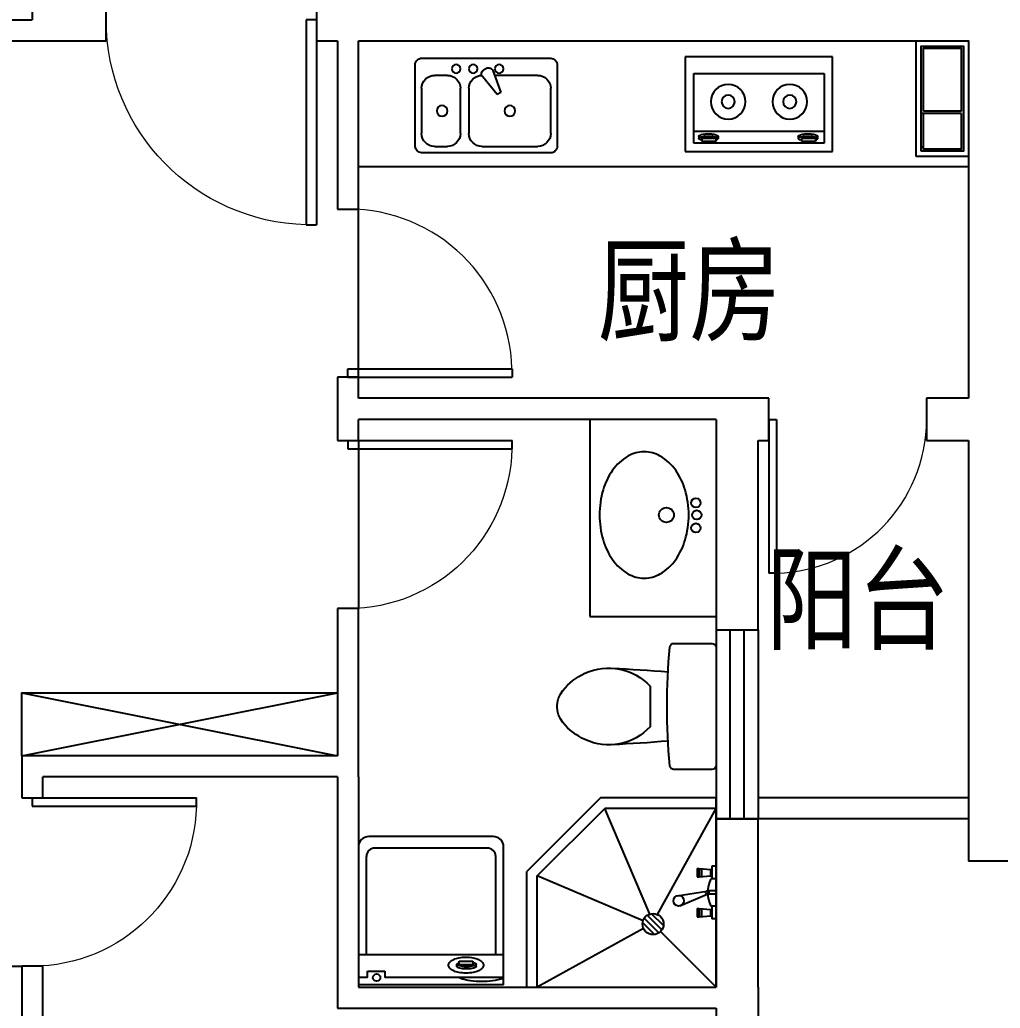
# Model space of a CAD drawing. Extents: x 863892 to 891592, y -662548 to -645248.
# Drawn here: x 873132 to 877792, y -657548 to -652848 of the extents above; entities that cross this region are included whole.
import ezdxf
from ezdxf.enums import TextEntityAlignment as Align

# ---------------------------------------------------------------- set-up
doc = ezdxf.new("R2010")
doc.units = 0
doc.header["$LTSCALE"] = 1000
doc.header["$MEASUREMENT"] = 0
doc.layers.get('0').update_dxf_attribs({"linetype": 'CONTINUOUS'})
for name, color, linetype in [('BATH', 8, 'CONTINUOUS'), ('F1', 223, 'CONTINUOUS'), ('FUR', 8, 'CONTINUOUS'), ('K_EQUIPMENT', 4, 'CONTINUOUS'), ('PUB_TEXT', 7, 'CONTINUOUS'), ('TOILET', 8, 'CONTINUOUS'), ('WALL', 2, 'CONTINUOUS'), ('WINDOW', 4, 'CONTINUOUS'), ('家具', 8, 'CONTINUOUS'), ('附件', 70, 'CONTINUOUS')]:
    doc.layers.add(name, color=color, linetype=linetype)
doc.styles.add('-黑体', font='simhei.ttf', dxfattribs={"width": 0.8})
doc.styles.add('DIM_FONT', font='ZBTXT.shx', dxfattribs={"width": 0.8})

# ---------------------------------------------------------------- blocks, each defined once
blk = doc.blocks.new('YD-K2')
at = {"layer": 'K_EQUIPMENT'}
h = blk.add_hatch(color=256, dxfattribs=at)
h.paths.add_polyline_path([(25.00000000128057, 224.9999999997672), (25.00000000023283, 24.99999999976717), (525.0000000002328, 24.99999999639113), (525.0000000012805, 224.9999999963911), (505.0000000012805, 224.9999999965075), (505.0000000011931, 214.9999999965658), (515.000000001164, 214.9999999964493), (515.000000000291, 34.99999999644933), (345.000000000291, 34.99999999796273), (345.0000000012806, 224.9999999976135)])
h.paths.add_polyline_path([(35.00000000116415, 214.999999999709), (35.00000000034925, 34.99999999970896), (335.0000000002911, 34.99999999802094), (335.0000000011933, 214.9999999980209)], flags=16)
for p, q in [((335.0000000002911, 34.99999999802094), (335.0000000011933, 214.9999999980209)), ((345.000000000291, 34.99999999796273), (345.0000000012806, 224.9999999979627)), ((505.0000000011931, 214.9999999965658), (505.0000000012805, 224.9999999965658))]:
    blk.add_line(p, q, dxfattribs=at)
for points in [[(550.0000000014843, 249.9999999961583), (1.4842954e-09, 250), (0, 0), (550, -3.8417056e-09)], [(525.0000000012805, 224.9999999963911), (25.00000000128057, 224.9999999997672), (25.00000000023283, 24.99999999976717), (525.0000000002328, 24.99999999639113)]]:
    blk.add_lwpolyline(points, close=True, dxfattribs=at)
for points in [[(335.0000000011933, 214.9999999980209), (35.00000000116415, 214.999999999709), (35.00000000034925, 34.99999999970896), (335.0000000002911, 34.99999999802094)], [(345.000000000291, 34.99999999796273), (515.000000000291, 34.99999999644933), (515.000000001164, 214.9999999964493), (345.0000000011933, 214.9999999979627)]]:
    blk.add_lwpolyline(points, dxfattribs=at)
blk = doc.blocks.new('_E12QMA')
for centre, radius in [((-57.43098359100986, -41.74884856888093), 22.08883984271272), ((0, -37.5086918687739), 22.08883984271272), ((61.84875155962071, -41.74884856902645), 22.08883984271272), ((-2.328306e-10, -181.6740196748142), 35.34214374833949)]:
    blk.add_circle(centre, radius)
for centre, radius, start, end in [((-30.50159683346283, -395.5392116650328), 315.5023129131869, 106.294906074868, 125.2118606658216), ((-5.820766e-10, -499.8809734083623), 424.2108712379947, 90, 106.2949060748641), ((-5.820766e-10, -499.8809734083041), 424.2108712379261, 73.70509392498916, 90), ((30.50159683264792, -395.5392116650764), 315.5023129131424, 54.78813933403323, 73.70509392499156), ((-77.12544692412484, -329.474729182577), 234.6425624624732, 125.2118606658294, 149.5901693287262), ((77.12544692342634, -329.4747291827371), 234.6425624624083, 30.40983067113753, 54.78813933403323), ((-148.3383567404235, -287.6779371791053), 152.0698651207193, 149.5901693287225, 179.9999999999271), ((148.3383567398414, -287.6779371794691), 152.0698651207758, 359.9999999999271, 390.4098306711339), ((-148.3383567404235, -287.6779371791053), 152.0698651207087, 179.9999999999271, 210.4098306711339), ((148.3383567398414, -287.6779371794691), 152.0698651207193, 329.5901693287218, 359.9999999999271), ((-77.12544692412484, -245.8811451758084), 234.6425624624083, 210.4098306711364, 234.7881393340338), ((77.12544692354277, -245.8811451759684), 234.6425624624666, 305.2118606658251, 329.590169328716), ((-30.50159683323, -179.8166626934689), 315.5023129131399, 234.7881393340342, 253.7050939249932), ((30.50159683288075, -179.8166626935417), 315.5023129131417, 286.2949060748626, 305.2118606658209), ((0, -75.47490095021203), 424.2108712379602, 253.70509392499, 270), ((0, -75.47490095021203), 424.2108712379606, 270, 286.2949060748644)]:
    blk.add_arc(centre, radius, start, end)
at = {"style": 'DIM_FONT', "width": 0.8, "flags": 9}
for tag in ['YSIZE', 'XSIZE']:
    blk.add_attdef(tag, (0, 0), '', height=0.5, dxfattribs=at)
blk = doc.blocks.new('TP6')
blk.add_lwpolyline([(20.00000283680856, -300), (200.7865984665695, -300, 0.3889026617575781), (220.710637290962, -281.7414582750061, 0.0436192911904028), (220.710637290962, 281.7414582750061, 0.3889026617575781), (200.7865984665695, 300), (19.99999999988357, 300, 0.4142135623730951), (-1.164153e-10, 280), (-1.164153e-10, -280, 0.4142135623730951), (19.99999999988357, -300, 0.4142135623730951)], format="xyb")
blk.add_lwpolyline([(623.3775408145739, 157.4904384352849, 0.3254536082108833), (314.1155800522538, 96.26761879143305), (314.1155800522538, -96.2676187915495, 0.3254536082108832), (623.3775408145739, -157.4904384352849, 0.1119502741924208), (728.4499672917881, -76.47745061415482, 0.3599401333538326), (728.4499672917881, 76.47745061415482, 0.1119502741924207)], format="xyb", close=True)
for centre, start, end in [((821.5971014706884, -7004.308595557522), 92.61819366503454, 94.72691065732764), ((821.5971014706884, 7004.308595557522), 265.2730893426725, 267.3818063349655)]:
    blk.add_arc(centre, 7193.528568453422, start, end)
blk = doc.blocks.new('A$C20217E62')
at = {"layer": 'F1'}
for p, q in [((644.3180090422684, 450.0000410415232), (30.68164540591534, 450.0000410415232)), ((-0.0001727759081405, 419.3182228596996), (-0.0001727759081405, 30.68185922334669)), ((306.0951454058959, 391.075547859713), (267.2791067695507, 287.4651137687615)), ((335.4769135877286, 401.6137705869622), (349.7500135877344, 393.3731864960864)), ((674.9998272240917, 30.68185922334669), (674.9998272240917, 419.3182228596996)), ((92.04528176954771, 368.1818592233467), (297.5183908604376, 368.1818592233467)), ((284.9932749513537, 277.2378410415258), (355.314529496798, 362.6587228596908)), ((521.5907363150035, 368.1818592233467), (582.954372678636, 368.1818592233467)), ((30.68164540590079, 92.04549558699364), (30.68164540590079, 306.8182228596997)), ((267.2791067695507, 287.4651137687615), (284.9932749513537, 277.2378410415258)), ((419.3180090422684, 306.8182228596997), (419.3180090422684, 92.04549558699364)), ((460.2270999513566, 92.04549558699364), (460.2270999513566, 306.8182228596997)), ((644.3180090422684, 306.8182228596997), (644.3180090422684, 92.04549558699364)), ((30.68164540590079, 4.10415232182e-05), (644.3180090422684, 4.10415232182e-05)), ((357.954372678636, 30.68185922334669), (92.04528176954771, 30.68185922334669)), ((582.954372678636, 30.68185922334669), (521.5907363150035, 30.68185922334669))]:
    blk.add_line(p, q, dxfattribs=at)
for centre, radius in [((276.1361908604595, 398.8636774051702), 20.45454545454545), ((398.8634635877243, 398.8636774051702), 20.45454545454545), ((480.6816454059152, 398.8636774051702), 20.45454545454545), ((224.9998272240919, 199.4318592233467), 25.56818181818182), ((547.15891813318, 199.4318592233467), 25.56818181818182)]:
    blk.add_circle(centre, radius, dxfattribs=at)
for centre, radius, start, end in [((30.68164540591534, 419.3182228596996), 30.68181818181818, 90, 179.9999999999994), ((644.3180090422684, 419.3182228596996), 30.68181818181818, 359.9999999999993, 90), ((325.2496408604493, 383.8996228597243), 20.45454545454545, 59.9999999999992, 159.4623219999993), ((339.5227408604551, 375.6590387687902), 20.45454545454545, 320.5376779999992, 59.99999999999925), ((92.04528176954771, 306.8182228596997), 61.36363636363636, 90, 179.9999999999994), ((357.954372678636, 306.8182228596997), 61.36363636363636, 359.9999999999993, 90), ((521.5907363150035, 306.8182228596997), 61.36363636363636, 90, 179.9999999999994), ((582.954372678636, 306.8182228596997), 61.36363636363636, 359.9999999999993, 90), ((92.04528176954771, 92.04549558699364), 61.36363636363636, 179.9999999999994, 270), ((357.954372678636, 92.04549558699364), 61.36363636363636, 270, 359.9999999999993), ((521.5907363150035, 92.04549558699364), 61.36363636363636, 179.9999999999994, 270), ((582.954372678636, 92.04549558699364), 61.36363636363636, 270, 359.9999999999993), ((30.68164540590079, 30.68185922334669), 30.68181818181818, 179.9999999999994, 270), ((644.3180090422684, 30.68185922334669), 30.68181818181818, 270, 359.9999999999993)]:
    blk.add_arc(centre, radius, start, end, dxfattribs=at)
blk = doc.blocks.new('A$C179D235A')
at = {"layer": 'BATH'}
for p, q in [((0.0001001501805149, -0.0002031699405052), (0.0001001526834443, 449.9997968300593)), ((0.0001001526834443, 449.9997968300593), (700.0001001526834, 449.9997968265088)), ((700.0001001526834, 449.9997968265088), (700.0001001501805, -0.0002031734911725)), ((40.0001001523342, 370.445076846343), (40.00010015058797, 39.99979682994308)), ((660.0001001521595, 370.4450768431416), (40.0001001523342, 370.445076846343)), ((660.0001001504132, 39.99979682685808), (660.0001001521595, 370.4450768431416)), ((40.00010015087901, 95.69527201418532), (660.0001001507044, 95.6952720109839)), ((71.21255232871044, 73.48294246796284), (71.33105715736745, 61.77195524406853)), ((146.34579616884, 64.00682575471001), (81.67738663736962, 64.00682575505925)), ((81.67738663736962, 64.00682575505925), (81.67738663731141, 47.38657496060477)), ((81.67738663731141, 47.38657496060477), (146.3457961687818, 47.38657496025552)), ((146.3457961687818, 47.38657496025552), (146.34579616884, 64.00682575471001)), ((162.9744071596651, 72.30663877975894), (162.9744071596069, 61.79079231532522)), ((544.209715385281, 73.48294246557634), (544.328220213938, 61.77195524168201)), ((554.6745496939402, 64.00682575267274), (554.674549693882, 47.38657495821826)), ((619.3429592254106, 64.0068257523235), (554.6745496939402, 64.00682575267274)), ((554.674549693882, 47.38657495821826), (619.3429592253522, 47.38657495786902)), ((619.3429592253522, 47.38657495786902), (619.3429592254106, 64.0068257523235)), ((635.9715702162357, 72.30663877737241), (635.9715702161775, 61.79079231293872)), ((40.00010015058797, 39.99979682994308), (660.0001001504132, 39.99979682685808)), ((700.0001001501805, -0.0002031734911725), (0.0001001501805149, -0.0002031699405052))]:
    blk.add_line(p, q, dxfattribs=at)
for centre, radius in [((203.6601472658804, 236.9913559618289), 82.49649810437039), ((496.2933726551709, 236.9913559603156), 82.49649810437039), ((203.6601472658804, 236.9913559618289), 31.6309469674834), ((496.2933726551709, 236.9913559603156), 31.6309469674834)]:
    blk.add_circle(centre, radius, dxfattribs=at)
for centre, radius, start, end in [((75.36318034381839, 72.30663878016638), 4.032167187186142, 121.9105625955233, 179.9999999991662), ((75.36318034381839, 72.30663878028281), 4.032167187193407, 180.0000000008337, 197.945438585097), ((75.36318034387659, 61.79079231579089), 4.03216718729709, 121.9105625955233, 180), ((75.36318034376019, 61.79079231584911), 4.032167187193407, 180.0000000008337, 238.0894374044767), ((95.07049211789852, 40.65852482139598), 41.31461955431212, 104.4631320226031, 121.9105625955233), ((95.07049211778211, 30.14267835707869), 41.31461955429759, 104.4631320226031, 121.9105625955233), ((95.0704921183642, 93.4389062745031), 41.31461955453572, 238.0894374044767, 251.0844897708925), ((108.3284536745632, -10.74263128347229), 94.39806700787562, 96.09826813034763, 104.4631320226031), ((108.3284536745632, -21.25847774778959), 94.3980670078818, 96.09826813034763, 104.4631320226031), ((117.1527101569809, -93.33690523228142), 177.462389021588, 90, 96.09826813034763), ((117.1527101568645, -103.8527516965987), 177.462389021588, 90, 96.09826813034763), ((117.1527101572719, -93.33690523239784), 177.4623890217053, 83.9017318662919, 90), ((117.1527101572137, -103.8527516967151), 177.4623890217053, 83.9017318662919, 90), ((125.9769666417851, -10.74263128335587), 94.39806700753554, 75.53686797739692, 83.90173186965235), ((125.976966640912, -21.25847774767317), 94.39806700762637, 75.53686797739692, 83.9017318662919), ((125.9769666402135, 144.8400623793713), 94.39806700857623, 282.4610526540693, 284.4631320226032), ((139.234928197693, 40.65852482104673), 41.31461955462802, 58.08943740076424, 75.53686797739692), ((139.2349281980423, 30.14267835661303), 41.31461955451147, 58.08943740447673, 75.53686797739692), ((139.2349281983916, 93.43890627415384), 41.31461955429759, 284.4631320226032, 301.9105625955233), ((158.9422399725299, 72.30663877970073), 4.0321671871352, 8.337633e-10, 58.08943740447673), ((158.9422399722971, 61.79079231538343), 4.032167187309823, 359.9999999991662, 58.08943740076424), ((158.9422399724135, 61.79079231538343), 4.032167187186142, 301.9105625955233, 359.9999999991662), ((548.3603434003888, 72.30663877777988), 4.032167187186142, 121.9105625955233, 179.9999999991662), ((548.3603434003888, 72.3066387778963), 4.032167187193407, 180.0000000008337, 197.945438585097), ((548.360343400447, 61.79079231340438), 4.03216718729709, 121.9105625955233, 180), ((548.3603434002725, 61.79079231340438), 4.0321671871352, 180, 238.0894374044767), ((568.0676551748184, 40.65852481906768), 41.31461955445571, 104.4631320226031, 121.9105625955233), ((568.0676551744109, 30.14267835463397), 41.31461955436847, 104.4631320226031, 121.9105625955233), ((568.0676551748764, 93.43890627205835), 41.31461955445554, 238.0894374044767, 251.0844897708925), ((581.3256167303769, -10.7426312858006), 94.39806700773734, 96.09826813034763, 104.4631320226031), ((581.3256167310755, -21.25847775023431), 94.39806700793346, 96.09826813034763, 104.4631320226031), ((590.1498732134932, -93.33690523466792), 177.462389021588, 90, 96.09826813034763), ((590.1498732134932, -103.8527516989852), 177.462389021588, 90, 96.09826813034763), ((590.1498732138425, -93.33690523478435), 177.4623890217053, 83.9017318662919, 90), ((590.1498732137842, -103.8527516991016), 177.4623890217053, 83.9017318662919, 90), ((598.9741296983557, -10.74263128568418), 94.3980670074792, 75.53686797739692, 83.90173186965235), ((598.9741296975408, -21.25847775011789), 94.39806700766815, 75.53686797739692, 83.9017318662919), ((598.9741296967259, 144.8400623769266), 94.398067008532, 282.4610526540693, 284.4631320226032), ((612.2320912546711, 40.65852481871842), 41.31461955446206, 58.08943740447673, 75.53686797739692), ((612.2320912546129, 30.14267835428473), 41.31461955446206, 58.08943740447673, 75.53686797739692), ((612.2320912549621, 93.43890627176731), 41.31461955429759, 284.4631320226032, 301.9105625955233), ((631.9394030289259, 72.30663877737241), 4.032167187309823, 0, 58.08943740076424), ((631.9394030289259, 61.79079231293872), 4.032167187251616, 0, 58.08943740447673), ((631.9394030289839, 61.79079231299692), 4.032167187186142, 301.9105625955233, 359.9999999991662)]:
    blk.add_arc(centre, radius, start, end, dxfattribs=at)
blk = doc.blocks.new('A$C31840BCA')
at = {"layer": 'FUR'}
for p, q in [((300.1299412803204, 2366.857657685411), (0.1299412803200539, 2366.857657685411)), ((0.1299412803200539, 2366.857657685411), (0.1299412803200539, 0.0001082875533029)), ((300.1299412803201, 0.0001082875533029), (300.1299412803204, 2366.857657685411)), ((131.1510266300029, 2020.437594928895), (131.1510266300029, 1770.616500555188)), ((252.3457380602922, 1893.633744057501), (7.683319531744927, 1893.633744057501)), ((60.33037406936637, 1750.175047353201), (60.30425367012504, 1668.973857237666)), ((105.3359122762631, 1767.384582576167), (60.33037406936637, 1750.175047352968)), ((105.33822042073, 1774.559973554511), (105.2964026624977, 1644.559980280406)), ((150.3382180924818, 1774.545498176769), (105.33822042073, 1774.559973554511)), ((126.662879155454, 1774.553113943141), (126.6210613974545, 1644.553120669268)), ((150.3382180924818, 1774.545498176769), (150.2964003342495, 1644.545504902547)), ((105.2987108069646, 1651.735371258634), (60.30425367012504, 1668.973857237666)), ((75.29640421454678, 1644.569630532351), (74.96347052461351, 609.5696840804885)), ((75.29640421454678, 1644.569630532351), (150.2964003342495, 1644.545504902547)), ((150.2964003342495, 1644.545504902547), (105.2964026624977, 1644.559980280406)), ((112.8846805223438, 1644.557539320609), (112.5517468321777, 609.5575928688631)), ((150.2964003342495, 1644.545504902547), (149.9634666443162, 609.5455584508016)), ((62.22378769688656, 1596.033342583745), (0.2599666682363022, 1531.307309848314)), ((62.22378769688656, 1596.033342583745), (61.92208253729042, 658.114372253476)), ((75.2807899490872, 1596.029142471321), (62.22378769688656, 1596.033342583745)), ((61.92208253729042, 658.1143722535926), (-8.4168597823e-05, 722.8802560238984)), ((74.97908479007309, 658.1101721412851), (61.92208253729042, 658.1143722535926)), ((59.92950222195941, 503.9739175116991), (59.95562262125895, 585.1751076271174)), ((104.9611608280975, 602.384642850433), (59.95562262125895, 585.1751076271174)), ((74.96347052461351, 609.5696840804885), (149.9634666443162, 609.5455584508016)), ((104.9216512143321, 479.5600405545554), (104.9634689725644, 609.5600338285439)), ((149.9634666443162, 609.5455584508016), (104.9634689725644, 609.5600338287767)), ((126.246309949056, 479.5531809433014), (126.2881277072883, 609.5531742172897)), ((131.1510266300029, 346.4201710440684), (131.1510266300029, 596.2412654176587)), ((149.9216488860838, 479.5455651766968), (149.9634666443162, 609.5455584508016)), ((252.3457380602922, 473.2240219153464), (7.683319531744927, 473.2240219153464)), ((104.923959358799, 486.7354315327829), (59.92950222195941, 503.9739175118156)), ((149.9216488860838, 479.5455651768133), (104.9216512143321, 479.5600405545554)), ((0.1299412803200539, 0.0001082875533029), (300.1299412803201, 0.0001082875533029))]:
    blk.add_line(p, q, dxfattribs=at)
for centre, radius in [((130.4882209627976, 1894.296089931042), 99.79200000000002), ((131.1510266300029, 1893.633744057501), 57.96849344580802), ((130.4882209627976, 472.5616760418051), 99.79200000000002), ((131.1510266300029, 473.2240219153464), 57.96849344580802)]:
    blk.add_circle(centre, radius, dxfattribs=at)
blk = doc.blocks.new('A$C77202156')
at = {"layer": 'BATH'}
for p, q in [((350.0000095576979, 900.0000625468674), (9.5578143373e-06, 550.0000625471583)), ((900.0000095581636, 900.0000625465764), (350.0000095576979, 900.0000625468674)), ((900.0000095576396, 6.25467509963e-05), (900.0000095576396, 899.9841017266152)), ((50.00000955781434, 529.2893844285281), (370.71068767627, 850.0000625468674)), ((584.494731857325, 347.5650967929396), (370.71068767627, 850.0000625468674)), ((900.0000095581051, 850.0000625465764), (370.71068767627, 850.0000625468674)), ((620.7014328713412, 345.5431938364636), (900.0000095576396, 849.9841017266152)), ((810.0295964944524, 564.6446741183754), (810.0114647855517, 525.0412595589876)), ((810.0295964944524, 564.6446741183754), (820.0295954463651, 564.6400957992882)), ((820.0295954463651, 564.6400957992882), (820.011463737581, 525.0366812398423)), ((820.0295954463651, 564.6400957992882), (875.0274820900521, 560.0114968166454)), ((830.029594398278, 564.635517480201), (830.0114626894936, 525.0321029207553)), ((880.0343490447266, 575.009206085058), (880.0068791302035, 515.0092123733484)), ((900.0343469486105, 575.0000494467093), (880.0343490447266, 575.009206085058)), ((900.0343469486105, 575.0000494467093), (899.9198889711989, 325.0000756480731)), ((9.5578143373e-06, 6.25466927886e-05), (9.5578143373e-06, 550.0000625471583)), ((50.00000955781434, 6.25466927886e-05), (50.00000955781434, 529.2893844285281)), ((552.4532235945225, 315.4993916612584), (50.00000955781434, 529.2893844285281)), ((810.0114647855517, 525.0412595589876), (820.011463737581, 525.0366812398423)), ((820.011463737581, 525.0366812398423), (875.0137471327906, 530.0114999607902)), ((875.0137471327906, 530.0114999607902), (875.0274820900521, 560.0114968166454)), ((875.0274820900521, 560.0114968166454), (875.0137471327906, 530.0114999607902)), ((900.0068770340876, 515.0000557351159), (875.0068796542473, 515.0115015328629)), ((715.4251785490195, 435.1504893382662), (855.9424954340213, 457.2364498074166)), ((727.2380512091913, 386.5725998179986), (857.715947778197, 442.4499784809303)), ((732.454178447835, 432.7785502846236), (732.454178447835, 432.7785502846236)), ((899.9736524324398, 442.4306315532884), (857.715947778197, 442.4499784809303)), ((899.9805199111577, 457.4306299812159), (857.7228152567984, 457.4499769088578)), ((899.9473588857217, 385.0000693597831), (874.9473615058812, 385.0115151575301)), ((879.9473609819541, 385.0092259979574), (879.9198910672568, 325.0092322862474)), ((641.7121024795342, 272.4600447339471), (572.4300701767206, 341.7420770367026)), ((649.4974931993056, 292.9589252615114), (592.9289507043432, 349.5274677564739)), ((809.9426084315636, 374.6446940313326), (809.9244767227792, 335.0412794718868)), ((809.9244767227792, 335.0412794718868), (819.9244756746921, 335.0367011527997)), ((809.9426084315636, 374.6446940313326), (819.9426073834766, 374.6401157122455)), ((819.9426073834766, 374.6401157122455), (819.9244756746921, 335.0367011527997)), ((819.9244756746921, 335.0367011527997), (874.9267590700183, 340.0115198737477)), ((819.9426073834766, 374.6401157122455), (874.9404940272798, 370.0115167296027)), ((829.9426063355056, 374.6355373931584), (829.9244746266049, 335.0321228337125)), ((874.9404940272798, 370.0115167296027), (874.9267590700183, 340.0115198737477)), ((874.9267590700183, 340.0115198737477), (874.9404940272798, 370.0115167296027)), ((607.0710863281856, 250.5325183903333), (550.5025438331649, 307.1010608853539)), ((627.5699668557498, 258.3179091101047), (558.2879345529363, 327.5999414128601)), ((899.9198889711989, 325.0000756480731), (879.9198910672568, 325.0092322862474)), ((554.4929750646115, 279.315046867996), (50.00000955781434, 6.25466927886e-05)), ((635.3403846638392, 264.6596874406678), (900.0000095576979, 6.25466927886e-05)), ((9.5578143373e-06, 6.25466927886e-05), (900.0000095576979, 6.25467509963e-05))]:
    blk.add_line(p, q, dxfattribs=at)
for centre, radius in [((721.7217094155492, 410.9564053703214), 25), ((857.7193815174396, 449.9499776948941), 7.5)]:
    blk.add_circle(centre, radius, dxfattribs=at)
blk.add_arc((1008.310439939378, 449.9504640905652), 148.3333333333289, 153.984534579256, 205.963001746154, dxfattribs=at)
blk.add_ellipse((600.0000185162061, 300.0299930733745), major_axis=(35.35533905934427, 35.35533905934427), ratio=1, dxfattribs=at)
blk = doc.blocks.new('A$C64B5737C')
at = {"layer": 'TOILET'}
for p, q in [((656.3359956875792, 689.9998657948234), (0.5008121739956553, 689.9998657948234)), ((0.5008121739956553, -0.0001342051764368), (0.5008121739956553, 689.9998657948234)), ((36.33599568757928, 647.4351659033345), (36.33599568757928, 689.9998657948234)), ((145.1667319496046, 689.9998657948234), (145.1667319496046, -0.0001342051764368)), ((35.49634614755632, 647.4351659033345), (66.11832108948147, 647.4351659033345)), ((66.11832108948147, 647.4351659033345), (66.11832108948147, 564.2786392177586)), ((144.7599969168077, 652.2701098543257), (611.4643514392081, 652.2701098543257)), ((651.4643514392083, 77.729621735205), (651.4643514392083, 612.2701098543257)), ((706.3359956875792, 49.99986579482357), (706.3359956875792, 639.9998657948234)), ((66.11832108948147, 564.2786392177586), (35.49634614755632, 564.2786392177586)), ((36.33599568757928, -0.0001342051764368), (36.33599568757928, 564.2786392177586)), ((87.35328206681879, 221.9875523314477), (99.06426929082954, 221.8690475026742)), ((96.82939877983883, 211.5227180227303), (113.4496495741768, 211.5227180227303)), ((96.82939877983883, 146.8543084912598), (96.82939877983883, 211.5227180227303)), ((113.4496495741768, 211.5227180227303), (113.4496495741768, 146.8543084912598)), ((113.4496495741768, 146.8543084912598), (96.82939877983883, 146.8543084912598)), ((88.52958575467345, 130.2256975004347), (99.04543221910716, 130.2256975004347)), ((144.7599969166913, 37.729621735205), (611.4643514392081, 37.729621735205)), ((0.5008121739956553, -0.0001342051764368), (656.3359956875792, -0.0001342051764368))]:
    blk.add_line(p, q, dxfattribs=at)
blk.add_lwpolyline([(94.93484943447402, 261.6902703732849, -0.1851580092270577), (107.6735875245067, 256.8054426698145, -0.102041767147919), (122.0209143751417, 237.3361838995843, -0.0608615383846834), (130.0497698502731, 212.2825180736036, -0.0471731328896009), (133.2403298249119, 178.5402180357268, -0.0471731328896349), (130.0497698502731, 144.7979179979665, -0.0608615383847268), (122.0209143751417, 119.7442521718694, -0.1020417671479031), (107.6735875245067, 100.2749934017556, -0.1851580092270727), (94.93484943447402, 95.39016569828527, -0.1851580092270577), (82.1961113444413, 100.2749934017556, -0.1020417671479417), (67.84878449380632, 119.7442521718694, -0.0608615383846845), (59.81992901879129, 144.7979179979665, -0.0471731328896248), (56.62936904403614, 178.5402180357268, -0.0471731328895818), (59.81992901879129, 212.2825180736036, -0.0608615383846819), (67.84878449380632, 237.3361838995843, -0.102041767147903), (82.1961113444413, 256.8054426698145, -0.1851580092271371)], format="xyb", close=True, dxfattribs=at)
for points in [[(88.52958575467345, 130.2256975004347, -0.2590339714206403), (85.10678283957532, 132.1264819368152, -0.0762761895455676), (80.17240030277752, 143.646561826732, -0.0365148199121137), (77.71497277362505, 157.1948522921084, -0.026614996038891), (76.71074074524222, 176.047394502013, -0.026614996038891), (77.71497277362505, 194.8999367119177, -0.0365148199121137), (80.17240030277752, 208.4482271771776, -0.0762761895455752), (85.10678283957532, 219.9683070670944, -0.2590339714203898), (88.52958575467345, 221.8690915034749, -0.0784621676306809), (89.77194156794576, 221.6729279996725, -0.056762457430155)], [(99.04543221910716, 130.2256975004347, -0.2590339714206403), (95.62262930400905, 132.1264819368152, -0.0762761895455676), (90.68824676709482, 143.646561826732, -0.0365148199121137), (88.23081923794236, 157.1948522921084, -0.026614996038891), (87.22658720967593, 176.047394502013, -0.026614996038891), (88.23081923794236, 194.8999367119177, -0.0365148199121137), (90.68824676709482, 208.4482271771776, -0.0762761895455752), (95.62262930400905, 219.9683070670944, -0.2590339714203898), (99.04543221910716, 221.8690915034749, -0.2590339714202164), (102.4682351340889, 219.9683070670944, -0.056762457430155), (106.4808507837006, 211.5227180227303, -0.0365148199120382)], [(108.1704852531547, 146.8543084912598, -0.0087359414318704), (107.4026176710031, 143.646561826732, -0.0762761895456294), (102.4682351340889, 132.1264819368152, -0.2590339714204861), (99.04543221910716, 130.2256975004347, -0.2590339714206403)]]:
    blk.add_lwpolyline(points, format="xyb", dxfattribs=at)
blk.add_circle((35.49634614755632, 603.6685729109811), 17.49659003333545, dxfattribs=at)
for centre, radius, start, end in [((656.3359956875792, 639.9998657948234), 50, 0, 90), ((611.4643514392081, 612.2701098544421), 40, 0, 90), ((611.4643514392081, 77.729621735205), 40, 270, 0), ((656.3359956875792, 49.99986579482357), 50, 270, 0)]:
    blk.add_arc(centre, radius, start, end, dxfattribs=at)
at = {"layer": 'TOILET', "linetype": 'Continuous'}
for centre, radius, start, end in [((366.1743133735726, 104.7365715737542), 348.3352959334581, 162.6789422883291, 179.9999328487017), ((366.1743133738055, 104.7365715743362), 348.3352959336181, 179.9999328487017, 197.3209234069059)]:
    blk.add_arc(centre, radius, start, end, dxfattribs=at)
at = {"layer": 'TOILET', "text_generation_flag": 4, "width": 0.8000000000029102, "flags": 9}
for tag in ['YSIZE', 'XSIZE']:
    blk.add_attdef(tag, (0.5008121739956553, 344.9998657948236), '', height=0.5, rotation=270, dxfattribs=at)
blk = doc.blocks.new('$TCHSYS$WIN2D')
for p, q in [((-0.5, 0.5), (0.5, 0.5)), ((-0.5, 0.5), (-0.5, -0.5)), ((0.5, 0.5), (0.5, -0.5)), ((0.5, 0.1666666666666666), (-0.5, 0.1666666666666666)), ((0.5, -0.1666666666666667), (-0.5, -0.1666666666666667)), ((-0.5, -0.5), (0.5, -0.5))]:
    blk.add_line(p, q)
blk = doc.blocks.new('$DorLib2D$00000001')
for p, q in [((0.45, 0.975), (0.5000000000000002, 0.975)), ((0.45, 0), (0.45, 0.975)), ((0.5, 0), (0.5, 0.975)), ((0.5, 0), (0.45, 0))]:
    blk.add_line(p, q)
at = {"lineweight": 13}
blk.add_arc((0.475, 0), 0.975, 91.46928358135379, 180, dxfattribs=at)

msp = doc.modelspace()

# ---------------------------------------------------------------- linework, layer by layer
at = {"layer": 'WALL'}
for p, q in [((873191.9197386323, -652656.71262853), (873191.9197385892, -652848.4427406034)), ((873543.2406689518, -652948.4427401136), (873543.2406689492, -652748.4427400836)), ((874543.2406687967, -652748.4427400761), (874543.2406687994, -652948.442740125)), ((870841.919738415, -652848.4427399646), (873191.9197385892, -652848.4427406034)), ((870941.9197383681, -652948.4427400294), (873291.9197381333, -652948.4427406011)), ((873291.9197385452, -652948.4427401406), (873543.2406689518, -652948.4427401136)), ((874543.2406687994, -652948.442740125), (874641.9197406943, -652948.442740156)), ((874641.9197406943, -652948.442740156), (874641.9197405487, -653748.4427423675)), ((874741.9197405674, -653748.4427423867), (874741.9197407067, -652948.442740127)), ((874741.9197407067, -652948.442740127), (877641.9197388458, -652948.4427400891)), ((877641.9197388458, -652948.4427400891), (877641.9197386637, -654648.4427417651)), ((874641.9197405487, -653748.4427423675), (874741.9197405674, -653748.4427423867)), ((874741.9197404132, -654548.4427423868), (874641.9197403856, -654548.4427423675)), ((874641.9197403856, -654548.4427423675), (874641.919740327, -654748.4427409343)), ((874741.9197403786, -654648.442740954), (874741.9197404132, -654548.4427423868)), ((876541.9197403517, -654648.4427413931), (874741.9197403786, -654648.442740954)), ((876691.919738908, -654648.4427414516), (876541.9197403517, -654648.4427413931)), ((876691.9197388585, -654848.4427414197), (876691.919738908, -654648.4427414516)), ((877641.9197386637, -654648.4427417651), (877441.9197389082, -654648.4427417053)), ((877441.9197389082, -654648.4427417053), (877441.9197388584, -654848.442741606)), ((874641.919740327, -654748.4427409343), (874641.919740358, -654848.4427423675)), ((876441.9197403217, -654748.442741369), (874741.9197403198, -654748.442740954)), ((874741.9197403317, -654848.4427423868), (874741.9197403198, -654748.442740954)), ((876441.9197403217, -654748.442741369), (876441.9197401153, -655748.4427418149)), ((874641.919740358, -654848.4427423675), (874741.9197403317, -654848.4427423868)), ((876641.9197401644, -655748.4427418547), (876641.9197403362, -654848.4427414255)), ((876641.9197403362, -654848.4427414255), (876691.9197388585, -654848.4427414197)), ((877441.9197388584, -654848.442741606), (877641.9197386609, -654848.4427416738)), ((877641.9197386609, -654848.4427416738), (877641.9197386077, -656848.4427416844)), ((874741.9197401807, -655648.4427423868), (874641.9197402071, -655648.4427423675)), ((874641.9197402071, -655648.4427423675), (874641.9197400252, -656348.4427424053)), ((874741.9197399992, -656448.4427424064), (874741.9197401807, -655648.4427423868)), ((876441.9197401153, -655748.4427418149), (876641.9197401644, -655748.4427418547)), ((874641.9197400252, -656348.4427424053), (873141.9197400247, -656348.4427422564)), ((873141.9197400247, -656348.4427422564), (873141.9197399892, -656548.4427426759)), ((874641.9197400074, -656448.4427424055), (873241.9197400039, -656448.4427422663)), ((873241.9197399799, -656548.442742697), (873241.9197400039, -656448.4427422663)), ((874641.9197400074, -656448.4427424055), (874641.9197397779, -657548.4427423805)), ((874741.9197399992, -656448.4427424064), (874741.9197397988, -657448.4427423998)), ((873141.9197399892, -656548.4427426759), (873241.9197399799, -656548.442742697)), ((876641.9197399756, -656648.4427420071), (876441.9197399368, -656648.4427419672)), ((876441.9197399368, -656648.4427419672), (876441.9197397853, -657448.4427427305)), ((876641.9197397906, -657448.4427427568), (876641.9197399756, -656648.4427420071)), ((877841.9197386076, -656848.4427416888), (877641.9197386077, -656848.4427416844)), ((873241.9197398103, -657348.442742697), (873141.9197398201, -657348.4427426759)), ((873141.9197398201, -657348.4427426759), (873141.9197390712, -660848.4427422428)), ((873241.919739071, -660848.4427422482), (873241.9197398103, -657348.442742697)), ((874741.9197397988, -657448.4427423998), (876441.9197397853, -657448.4427427305)), ((876641.9197397906, -657448.4427427568), (876641.9197390456, -660948.442742578)), ((874641.9197397779, -657548.4427423805), (876441.9197397634, -657548.4427427305)), ((876441.9197397634, -657548.4427427305), (876441.9197390457, -660948.4427425564))]:
    msp.add_line(p, q, dxfattribs=at)
at = {"layer": 'WINDOW'}
for p, q in [((874741.9197402972, -654548.4427419445), (874741.9197404163, -653748.4427419521)), ((874741.9197403075, -654848.4427425375), (874741.9197401535, -655648.4427425374)), ((877641.9197384795, -656548.4427417136), (876641.9197388071, -656548.4427419594)), ((877641.9197384941, -656648.4427417136), (876641.9197388222, -656648.4427419594))]:
    msp.add_line(p, q, dxfattribs=at)
at = {"layer": '家具'}
for p, q in [((877641.9197387474, -653548.4427416911), (874741.9197405654, -653548.4427415496)), ((875841.9197402371, -654748.4427412221), (875841.9197401641, -655685.8852724499)), ((876441.9197401789, -655494.6202219811), (876441.9197401641, -655685.885272534)), ((875841.9197401641, -655685.8852724499), (876441.9197388667, -655685.8852723604)), ((873141.9197401928, -656048.442742548), (874641.9197401779, -656348.4427426971)), ((873141.919740178, -656348.442742548), (874641.9197402078, -656048.4427427046))]:
    msp.add_line(p, q, dxfattribs=at)
msp.add_lwpolyline([(874641.9197401779, -656348.4427426971), (873141.919740178, -656348.442742548), (873141.9197401928, -656048.442742548), (874641.9197402078, -656048.4427427046), (874641.9197401779, -656348.4427426971)], dxfattribs=at)

# ---------------------------------------------------------------- block references
at = {"xscale": -1}
msp.add_blockref('A$C31840BCA', (873142.049681091, -659715.3004003442), dxfattribs=at)
at = {"layer": 'BATH', "xscale": -1}
for name, p in [('A$C179D235A', (876995.3026628, -653475.0571348545)), ('TP6', (876441.919740042, -656113.5257539975))]:
    msp.add_blockref(name, p, dxfattribs=at)
at = {"layer": 'BATH', "linetype": 'ByBlock', "rotation": 359.9999999666494}
msp.add_blockref('A$C77202156', (875541.9197302925, -657448.4428046732), dxfattribs=at)
at = {"layer": 'F1', "extrusion": (0, 0, -1), "zscale": -1}
msp.add_blockref('A$C20217E62', (-875686.5358019082, -653481.1530289913), dxfattribs=at)
at = {"layer": 'TOILET', "rotation": 90}
msp.add_blockref('A$C64B5737C', (875431.9196055878, -657438.3231419083), dxfattribs=at)
at = {"layer": 'WINDOW'}
for name, p, xscale, yscale, zscale, rotation in [('$DorLib2D$00000001', (874043.2406688739, -652848.4427401308), 1000, -1000, 1000, 7.544121e-10), ('$DorLib2D$00000001', (874691.9197404427, -654148.4427423909), 800, 800, 800, 269.9999999889487), ('$DorLib2D$00000001', (877066.9197388071, -654748.4427415234), 750, 750, 750, 179.9999999857704), ('$DorLib2D$00000001', (874691.9197402307, -655248.4427425277), -800, 800, -800, 269.9999999889512), ('$TCHSYS$WIN2D', (876541.9197400388, -656198.4427418535), 900, -200, 900, 269.9999999886164), ('$DorLib2D$00000001', (873191.9197398932, -656948.442742667), -800, 800, -800, 269.9999999878575)]:
    msp.add_blockref(name, p, dxfattribs=dict(at, xscale=xscale, yscale=yscale, zscale=zscale, rotation=rotation))
at = {"layer": '家具', "extrusion": (0, 0, -1), "xscale": -1, "zscale": -1, "rotation": 90}
msp.add_blockref('_E12QMA', (-876387.2658326572, -655202.9703953201), dxfattribs=at)
at = {"layer": '附件', "extrusion": (0, 0, -1), "zscale": -0.9999999999999998, "rotation": 270}
msp.add_blockref('YD-K2', (-877641.919738971, -652948.442741706), dxfattribs=at)

# ---------------------------------------------------------------- texts
at = {"layer": 'PUB_TEXT', "style": '-黑体', "width": 0.8}
msp.add_text('厨房', height=400, rotation=2.00103198e-08, dxfattribs=at).set_placement((876314.8921442111, -654334.3989445856), align=Align.CENTER)
msp.add_text('阳台', height=400, rotation=2.00103198e-08, dxfattribs=at).set_placement((876678.2691329198, -655802.2990133082))

doc.saveas('drawing.dxf')
